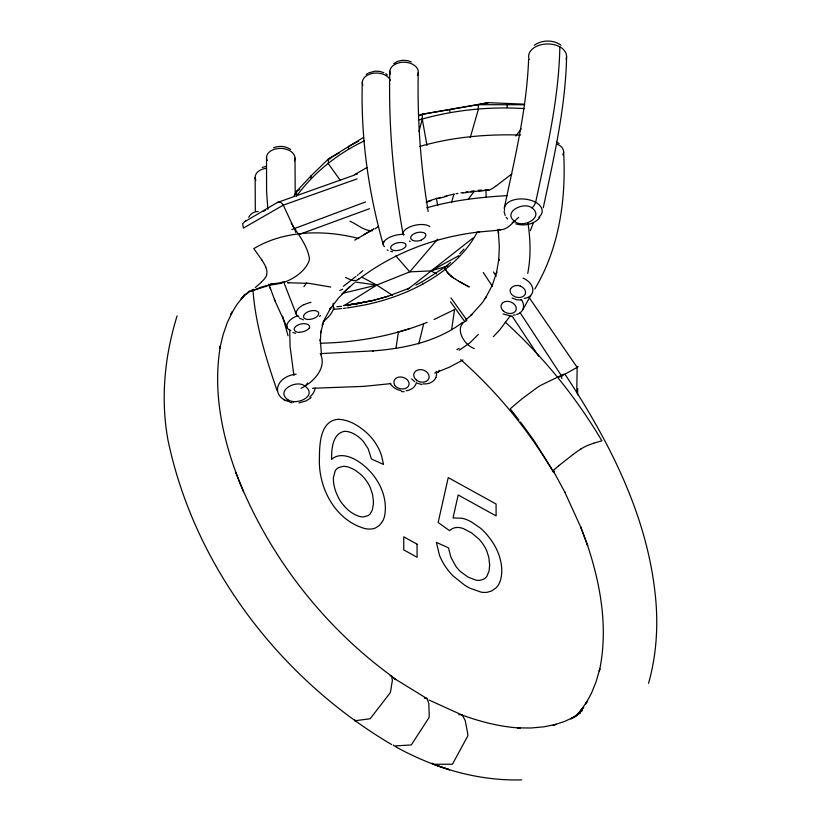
<?xml version="1.0" encoding="UTF-8"?>
<svg xmlns="http://www.w3.org/2000/svg" width="821" height="821" viewBox="0 0 821 821"><rect width="100%" height="100%" fill="white"/><g stroke="black" fill="none" stroke-linecap="round" stroke-linejoin="round"><path stroke-width="1.23" d="M362.307 82.213C360.676 137.004 368.352 191.775 383.181 244.484M529.176 59.625A19.057 12.551 -0.2 0 1 537.488 45.904A19.057 12.551 -0.2 0 1 559.84 46.838C558.916 99.218 546.612 150.5 535.836 201.504A6.332 3.079 -61.1 0 1 531.957 207.887C523.5 201.207 502.175 212.321 514.746 221.403C523.316 228.792 544.61 217.062 531.957 207.887M389.831 71.263C388.415 125.808 393.351 180.363 403.08 234.026M486.206 197.368L485.929 189.99M418.279 72.505C417.191 119.024 420.629 165.606 428.172 211.52M576.742 392.828L577.153 367.367L529.258 297.715M577.594 394.891L577.697 388.538M289.721 329.95L290.08 346.483L293.908 375.402M266.527 157.653L266.579 191.026L267.831 209.365M255.146 177.572L255.31 210.812M295.006 158.125L295.211 194.31M566.603 56.608C565.536 107.767 553.847 157.889 543.286 207.703M528.611 59.584C526.661 109.86 514.634 159.017 504.268 208.041M320.949 330.863L320.334 341.279L320.282 339.391L321.463 354.58M245.346 221.342L277.303 202.53L354.528 175.047A6.332 5.09 70.4 0 1 357.299 174.165M398.462 331.612L396.04 348.012M454.413 310.615L451.694 329.149M527.739 273.424C530.961 256.911 530.489 239.886 528.016 223.312M320.754 332.946L323.074 323.084L322.263 325.28L324.521 319.338L330.884 307.618L329.642 309.609L338.478 298.074L349.623 286.827L343.773 292.399M423.728 323.731L418.72 343.927M648.528 683.339C656.708 654.573 658.432 624.381 655.261 594.722L655.158 593.922C646.63 514.192 609.018 441.031 565.484 374.971M177.09 315.88C164.785 355.524 160.475 397.723 167.741 438.773L167.884 439.615C194.208 566.603 280.577 678.998 391.648 744.565M419.018 131.381L422.261 119.024L422.251 114.273L488.259 102.656L524.568 104.185M451.478 202.674L453.962 194.084M470.217 137.661L478.356 109.439L478.335 104.688L488.259 102.656L482.173 104.524M491.912 286.457L496.695 272.049L496.336 273.762L498.84 259.179L498.706 260.883L499.322 246.516L498.203 229.439M530.376 230.66L533.26 222.963M438.219 372.57L439.163 370.353M358.9 278.688C355.698 282.814 349.336 279.232 345.528 277.447M492.538 284.784L485.242 298.557L486.237 296.956L481.65 303.513L470.659 315.675L472.106 314.31L465.774 319.903M248.681 217.38C250.2 213.85 254.356 211.254 258.204 211.49M530.674 295.652L522.823 309.691M534.789 289.033C559.429 247.85 566.274 198.805 563.606 151.546M294.113 195.572L296.586 191.334L310.985 175.899L328.369 159.028L363.611 137.343M510.128 316.106L499.712 329.888L493.411 336.62M303.924 286.693L306.582 282.906M330.606 314.238L331.427 313.058A12.592 6.106 -61.1 0 0 333.449 309.353L333.141 303.318M468.062 199.544L474.23 191.344M515.824 136.04L521.212 128.866M478.335 334.445L469.694 343.024L459.196 350.249M364.38 140.873C337.954 153.424 313.93 172.431 296.597 196.086L296.586 191.334L299.747 189.374M553.682 470.32L553.559 470.484A9.924 1.827 -30.6 0 0 553.18 471.788A12.171 2.247 -30.6 0 0 553.59 471.911L554.062 471.942M437.706 239.116L409.751 271.854L376.767 285.061L342.295 293.415M518.739 217.36C513.176 221.598 506.865 231.276 499.055 229.439M459.709 253.72L463.906 249.112M539.818 217.493C534.235 224.523 524.044 226.309 515.742 223.856M575.634 716.076L583.731 707.25L580.365 710.924L587.241 701.237L585.568 704.11L591.418 693.314L596.169 681.512L599.802 668.787L599.34 671.096C608.443 628.855 600.808 584.901 587.241 544.477L587.6 545.483L580.734 526.99L587.6 545.483M261.437 282.239L255.3 287.566M342.131 294.021L354.333 282.845M249.451 290.87L241.097 298.854L244.525 295.098L237.146 304.242L230.783 314.464L232.517 311.539L227.201 322.838L222.984 335.091L219.874 348.227L220.428 345.836C211.818 395.394 224.164 446.08 243.498 491.687M362.841 270.684L359.28 273.793M319.554 316.413L320.559 315.521M323.823 321.278L323.084 321.914M575.87 715.809L582.387 710.288L573.561 717.687L580.488 712.659L570.749 718.888L575.172 716.456L564.54 721.474L553.118 725.23L556.32 724.286L543.974 726.811L531.187 727.991L517.692 727.888L520.104 728.042C499.671 726.801 479.751 721.556 460.602 714.537L458.785 714.732M445.988 266.343L450.729 262.351M558.567 465.856L573.212 454.362M358.274 274.614L357.351 275.363M511.811 173.898L495.545 186.418M407.503 289.567L473.029 237.987M311.118 397.631L306.346 400.802L299.018 402.906M355.934 276.492L347.252 283.307M346.729 283.717L345.2 284.897M366.217 74.495L367.521 73.5M253.125 289.269L246.793 293.733M393.721 63.689L397.61 61.339L402.485 60.292L407.288 60.58L411.3 61.883M358.295 279.643C393.218 252.683 435.992 236.869 479.669 231.902L478.325 232.056L500.471 230.044M344.82 285.185L343.322 286.283M375.218 228.731L378.635 226.237M445.31 266.876L422.322 281.726M462.787 322.243C436.967 341.947 404.065 348.545 372.365 350.967L373.319 350.865L320.2 353.625M534.276 45.299C541.993 39.706 553.262 39.613 561.01 45.196M343.886 305.72L376.767 285.061L392.582 295.375M354.723 240.153L373.955 228.936L363.765 234.642M463.003 359.998L449.487 367.141L434.72 373.145M354.795 174.514L366.946 167.535M263.387 211.397L265.552 210.155M357.135 178.865L283.307 205.137L243.406 228.084L242.626 223.764L245.387 220.89M340.263 180.322L328.39 163.779L328.369 159.028L339.535 152.737M291.855 229.541L365.55 201.935M577.153 367.367L561.636 376.028A6.219 0.924 -15.1 0 1 558.259 377.332M423 283.912C438.342 275.528 452.525 264.844 463.968 251.554A169.537 111.677 -0.2 0 0 477.309 231.974M458.806 255.7L430.892 270.899L409.751 271.854L395.876 255.936M415.898 285.072L422.394 281.685M454.618 309.496L434.063 319.543M358.551 141.233L348.525 146.425L348.535 148.632M368.455 72.997L375.002 71.129L379.825 71.406L383.848 72.71M300.979 388.312C312.76 382.76 327.138 368.301 320.58 354.282M409.279 288.181L387.943 296.268M251.052 291.281L262.063 286.837L273.824 283.656L270.53 284.23L284.589 282.106C294.554 278.381 305.104 271.156 309.086 260.924A11.309 9.144 67.1 0 0 309.343 257.948C307.136 245.027 298.269 234.56 291.455 223.702A6.342 5.131 67.1 0 0 291.188 223.333M427.187 322.345C393.218 335.881 356.683 342.552 320.18 343.219M253.976 290.162L270.376 284.99L268.898 285.308L282.014 283.204M422.251 114.273L418.72 115.638L422.251 114.273L478.335 104.688L524.609 104.749M299.942 234.19L369.512 208.698M273.567 147.749C279.099 145.522 285.759 146.025 290.655 149.525M262.248 167.453L266.199 166.345M426.161 202.315L431.456 200.54M593.768 443.186L601.885 440.805A299.388 172.061 51.9 0 0 575.47 400.576C554.811 372.159 531.32 345.774 505.274 322.181M372.395 230.742C364.155 231.05 357.351 224.4 350.085 221.239M426.653 207.857C452.925 200.221 480.254 197.225 507.491 195.593M419.767 146.436C452.484 136.984 486.73 133.987 520.678 135.044M445.967 266.466L447.661 265.983M397.169 332.372L409.474 328.749M447.968 265.891L430.892 270.899L436.556 273.804M418.669 119.999L422.261 119.024C455.357 109.757 490.363 106.432 524.619 108.618M439.05 198.302L446.798 196.311M372.785 300.507L346.277 305.279L361.353 303.041L343.435 305.545M424.344 698.271L425.945 698.148A9.4 4.567 -61.1 0 1 426.941 698.579L428.798 703.402L429.188 714.824A102.676 49.865 -61.1 0 1 429.137 716.692A3.53 1.714 -61.1 0 1 428.973 717.657L411.3 744.934L394.306 745.991L393.526 745.489A3.53 1.714 -61.1 0 1 393.392 745.037M456.004 193.777L457.964 193.387M328.369 159.028L330.832 158.545M460.899 192.843L462.87 192.494M354.775 304.109L372.129 300.702L347.694 305.145M465.835 192.001L467.826 191.693M462.675 193.068L471.931 191.662M284.589 282.106L281.983 282.198M349.284 307.649L364.308 305.043A169.865 111.882 -0.2 0 0 423.031 283.933M348.781 307.711L346.78 307.978M390.827 383.633L364.052 386.352L312.503 388.282M471.562 191.16L473.809 190.872M390.149 675.868L390.827 675.827A9.4 3.458 -54.2 0 1 391.607 676.124L395.773 679.665L393.988 678.32L426.941 698.579M345.528 308.142L343.527 308.388M470.772 191.827L488.752 190.061L487.931 190.174A12.592 6.106 -61.1 0 1 486.504 189.969M341.772 308.583L333.449 309.353M478.325 190.349L481.352 190.041M478.941 190.862L487.181 190.144M288.848 282.691L287.555 282.742L309.076 283.358L330.771 287.022M432.154 763.202A3.53 2.083 -69 0 0 432.38 763.694L433.355 764.289L452.443 764.218L467.826 735.862A3.53 2.083 -69 0 0 467.837 734.826A102.676 60.569 -69 0 0 467.58 732.825L465.189 720.448L462.254 715.122A9.4 5.542 -69 0 0 461.053 714.598L460.602 714.537M521.663 300.117L516.614 299.747L512.078 298.023M521.704 779.868C477.473 781.171 434.093 767.974 395.619 746.761M401.407 391.555L404.189 391.73M466.749 320.549C453.233 326.491 463.537 344.892 474.261 348.525M511.309 316.167L503.099 313.981M355.308 282.034L376.767 285.061L362.143 277.293M421.912 384.556L417.427 383.263M390.683 251.4L392.643 251.77M290.039 402.403L291.907 402.762M295.611 333.264L292.871 332.546M358.818 238.501C333.172 231.963 305.74 230.475 280.023 237.474A299.388 172.061 51.9 0 0 253.792 248.619L261.858 259.949M303.442 319.862L299.48 318.148M437.141 765.634L449.549 769.79L433.355 764.289M409.371 241.128L410.264 241.436M462.254 715.122L429.096 700.036M287.76 399.601C296.124 405.995 318.394 396.091 304.981 386.086C296.648 379.117 275.199 390.683 287.76 399.601A6.332 3.079 -61.1 0 1 283.871 399.314M469.068 286.868L467.693 286.119M469.037 286.888L467.334 285.924M466.933 285.749L467.662 286.149M466.964 285.729L465.445 284.897M464.645 284.456L465.805 285.133M463.814 283.994L465.014 284.702M463.126 283.614L464.06 284.169M463.239 283.707L461.228 282.557M462.972 283.563L461.946 282.988M556.659 142.105L559.142 143.501M460.745 282.28L461.443 282.711M460.283 282.014L460.961 282.434M460.489 282.167L459.575 281.654M460.047 281.89L459.35 281.521M458.097 280.761L458.723 281.131M458.272 280.905L455.563 279.284M387.225 249.953L388.097 250.497M455.593 279.263L452.35 277.17M453.582 277.98L452.669 277.354M446.952 271.895L452.371 277.149M452.094 276.944L451.273 276.318M385.788 73.746L387.399 74.978M414.718 381.744L411.578 378.85M451.006 276.113L450.257 275.487M460.725 359.629C497.105 391.812 528.283 429.824 553.067 471.593M449.549 274.85L448.882 274.204M448.677 273.988L447.691 272.849M506.198 217.339L507.665 219.012M510.385 409.053L518.954 420.024M520.514 422.025L533.907 440.487L555.294 474.528L564.951 492.415L564.715 491.912L581.052 527.821M450.503 301.769L464.573 321.319M450.986 297.9L466.615 319.78M483.241 272.459L492.354 286.252M511.996 315.941L538.658 356.252M446.983 271.884L445.464 269.267A3.192 1.837 51.8 0 1 445.444 266.804A3.192 1.837 51.9 0 0 445.454 269.267M493.411 271.956L496.223 276.256M520.134 312.729L561.636 376.028L561.738 378.532M445.752 269.801L446.039 270.345M287.391 328.184L274.953 300.804L268.847 284.128M283.307 205.137L294.062 228.3A6.219 3.14 63.4 0 1 295.673 232.364M505.192 215.513L504.094 211.52M296.504 314.751L284.23 283.378M265.717 266.999L266.517 269.288A11.833 9.657 59.1 0 1 266.784 270.52A9.842 8.036 59.1 0 1 266.445 275.271M236.458 474.148L235.955 472.886C266.979 553.58 321.832 625.109 391.607 676.124L392.387 680.26L390.765 690.41A102.676 37.725 -54.2 0 1 390.406 692.072A3.53 1.293 -54.2 0 1 390.098 692.955L370.127 718.765L354.651 720.787A3.53 1.293 -54.2 0 1 354.631 720.15A102.676 37.725 -54.2 0 1 354.713 719.637M269.945 287.504L270.54 289.074M274.378 299.275L274.953 300.804M277.17 390.847C265.953 358.13 255.444 324.644 252.96 289.946M288.048 335.748L282.66 316.311M422.261 119.024L426.971 145.409M436.372 198.169L437.716 205.702M498.388 231.666L498.532 233.369L498.214 229.582M507.142 104.883L507.152 107.377M449.887 109.583L449.898 112.128M310.985 175.899L310.995 178.106M296.155 374.212A19.324 14.101 -7.4 0 0 278.719 384.454A19.324 14.101 -7.4 0 0 283.656 399.499A19.324 14.101 -7.5 0 0 289.464 401.633M315.161 388.107A19.324 14.101 -7.5 0 1 309.784 396.964M293.682 402.116A19.324 14.101 -7.5 0 1 293.148 402.095M307.557 382.976A6.332 3.079 -61.1 0 1 304.981 386.086M504.638 210.504A19.324 11.125 5.9 0 1 513.782 199.903A19.324 11.125 5.9 0 1 535.159 201.987M535.138 201.945A19.324 11.125 5.9 0 1 538.72 217.237M514.746 221.403A6.332 3.079 -61.1 0 1 512.15 222.347M559.84 46.838A19.057 12.551 -0.2 0 1 566.1 59.143M255.885 180.384A14.244 9.493 2 0 1 266.24 168.284M309.209 327.979A8.22 4.177 -11.6 0 1 299.491 332.197M299.347 332.495A7.861 4.218 -11.6 0 1 294.544 327.866A7.861 4.218 -11.6 0 1 303.986 323.659A7.861 4.218 -11.6 0 1 309.476 327.979M290.839 330.658A14.255 7.666 -18.6 0 1 287.514 323.464A14.255 7.666 -18.6 0 1 298.074 315.572M267.215 160.547A14.244 9.493 2 0 1 280.608 148.396A14.244 9.493 2 0 1 294.411 160.865M298.947 316.916A14.255 7.081 -19.2 0 1 303.739 304.632M303.955 304.807A14.255 6.804 -18.9 0 1 310.964 302.344M435.848 377.588A14.255 11.566 21 0 1 423 383.859M436.259 371.4A14.255 11.473 23 0 1 435.828 377.578M394.624 384.864A8.22 6.116 17.2 0 1 398.359 377.167A7.861 5.891 14.3 0 1 408.427 381.293A7.861 5.891 14.3 0 1 404.691 388.713A7.861 5.891 14.3 0 1 394.429 384.916M416.483 382.268A14.255 11.576 16.2 0 1 406.118 390.786M401.161 390.642A14.255 11.576 16.2 0 1 390.078 383.284M556.607 143.962A14.244 9.267 -2.3 0 1 562.775 154.923M510.508 289.146A8.22 6.322 15.3 0 1 520.391 285.985M520.329 286.149A7.861 5.88 14.4 0 1 525.214 294.144A7.861 5.88 14.4 0 1 515.598 296.997A7.861 5.88 14.4 0 1 510.364 289.105M523.039 278.103A14.255 10.293 22.4 0 1 532.85 289.628A14.255 10.293 22.4 0 1 524.229 298.454M521.181 299.388A14.255 10.652 25 0 1 516.614 314.484M515.229 314.915A14.255 10.858 25.6 0 1 513.392 315.11M362.81 85.127A14.244 9.657 1 0 1 372.765 73.356A14.244 9.657 1 0 1 390.273 80.273M383.807 241.836A14.255 6.178 -13.8 0 1 404.096 234.426M384.495 246.649A14.255 6.188 -15.2 0 1 384.064 241.826M390.232 74.075A14.244 9.657 1 0 1 404.876 62.252A14.244 9.657 1 0 1 417.386 75.399M421.347 239.906A8.22 4.382 -13.8 0 0 425.309 233.564A7.861 4.218 -11.6 0 0 414.892 233.328A7.861 4.218 -11.6 0 0 411.413 239.475A7.861 4.218 -11.6 0 0 421.532 240.112M403.604 235.124A14.255 6.383 -10.8 0 1 412.224 226.011A14.255 6.383 -10.8 0 1 429.845 226.627M343.701 505.51A25.605 14.716 51.9 0 0 355.226 514.777L359.064 516.327A22.013 12.654 51.9 0 0 363.405 516.922L367.911 515.67A25.738 14.788 51.9 0 0 370.322 513.669L372.354 509.841L373.309 504.556A50.81 29.197 51.9 0 0 373.36 500.779L372.59 494.611L370.271 487.551A24.373 14.008 51.9 0 0 368.526 484.154A25.051 14.398 51.9 0 0 366.443 480.89L365.694 479.864A22.793 13.095 51.9 0 0 360.645 474.343L355.719 470.597A32.009 18.39 51.9 0 0 352.527 468.76L348.535 467.108A24.548 14.111 51.9 0 0 343.168 466.328L338.539 467.59A25.287 14.532 51.9 0 0 335.245 470.823L333.5 477.042A38.833 22.321 51.9 0 0 333.429 480.09A36.791 21.141 51.9 0 0 336.189 492.703L338.539 497.865A25.123 14.439 51.9 0 0 343.712 505.49M277.395 202.664A6.589 3.571 64 0 1 283.368 205.065M564.119 374.007A6.342 0.749 -33.3 0 0 563.883 374.099L540.382 385.501A11.309 1.334 -33.3 0 0 537.745 387.163L522.135 398.719L510.641 408.437A11.309 1.334 -33.3 0 0 510.426 408.796M246.68 293.569A30.377 24.794 59.1 0 1 243.488 295.529M266.671 275.435A29.802 24.322 59.1 0 1 261.304 282.065M261.807 259.98A40.865 33.353 59.1 0 1 265.788 266.969M342.675 289.105A26.652 10.765 -62.6 0 1 339.761 290.388M554.544 471.931A39.88 7.348 -30.6 0 1 553.97 472.003M553.508 470.402A30.377 5.603 -30.6 0 1 558.691 465.825M573.335 454.331A29.802 5.49 -30.6 0 1 580.919 448.923M581.011 448.933A9.842 1.816 -30.6 0 1 585.465 446.439A11.833 2.186 -30.6 0 1 586.512 445.947L588.39 445.136A40.865 7.533 -30.6 0 1 593.727 443.227M459.124 348.32A26.652 15.004 -59.4 0 1 456.825 349.654M577.953 366.884A6.589 0.811 -17.2 0 1 577.296 367.336M576.711 366.566A6.589 0.811 -17.2 0 1 577.81 366.505M333.706 307.126A2.822 1.375 -61.1 0 1 333.542 309.363M427.7 201.35A169.865 111.882 -0.2 0 1 440.651 197.399M444.438 196.404A169.865 111.882 -0.2 0 1 454.064 194.177M330.668 314.402A34.318 16.646 -61.1 0 1 323.823 321.114M495.545 186.264A34.318 16.646 -61.1 0 1 488.69 190.318M348.884 305.607A202.777 133.566 -0.2 0 1 347.396 305.761M341.413 306.325A202.777 133.566 -0.2 0 1 336.918 306.674M331.551 457.666L331.53 459.462C335.615 455.378 341.926 454.906 347.252 456.384A37.797 21.726 51.9 0 1 354.056 458.939C374.068 469.581 389.175 493.38 384.505 516.43A49.086 28.212 51.9 0 1 382.432 521.551L379.281 525.543L375.259 528.057A36.586 21.028 51.9 0 1 370.384 529.052A37.704 21.674 51.9 0 1 364.801 528.539C334.794 520.062 317.943 487.222 319.431 457.451C319.574 443.853 320.19 421.142 337.872 419.305C349.52 419.5 359.937 426.438 368.177 434.155A32.861 18.883 51.9 0 1 379.24 449.754L381.529 455.501L383.53 464.46L371.42 458.97L368.157 448.718L363.364 441.513A20.597 11.833 51.9 0 0 358.746 437.018L355.298 434.637A26.703 15.342 51.9 0 0 352.938 433.365A24.209 13.916 51.9 0 0 343.753 431.436C332.659 434.381 331.715 448.204 331.551 457.666M489.644 564.961L489.08 571.026L486.843 576.342A28.417 16.328 51.9 0 1 483.672 579.133L480.449 580.231A24.815 14.265 51.9 0 1 475.811 580.108L468.165 577.153L461.012 572.042A22.721 13.064 51.9 0 1 455.819 566.274L450.903 557.233L448.492 547.864L436.382 542.373L439.451 555.212A36.709 21.1 51.9 0 0 444.151 564.561A38.556 22.157 51.9 0 0 446.172 567.629A36.955 21.243 51.9 0 0 453.264 576.106L464.881 585.322A58.045 33.363 51.9 0 0 470.187 588.329L481.198 592.157A38.146 21.921 51.9 0 0 487.448 592.228L491.553 590.987L495.853 588.052A46.479 26.713 51.9 0 0 500.297 580.868C502.914 572.391 501.795 563.134 498.932 554.873A39.172 22.516 51.9 0 0 494.981 546.191L493.985 544.456A43.123 24.784 51.9 0 0 490.66 539.387L487.038 534.758A36.001 20.689 51.9 0 0 480.388 528.108L471.387 521.889A37.735 21.685 51.9 0 0 461.997 518.246L453.038 517.948L458.18 494.981L496.12 515.927L496.079 504.022L448.245 477.606L438.127 522.536L449.641 530.674A28.868 16.584 51.9 0 1 457.04 527.472A25.041 14.388 51.9 0 1 463.506 528.632L471.634 532.921L478.93 539.079A23.655 13.598 51.9 0 1 483.117 544.313A25.143 14.45 51.9 0 1 486.894 551.281L488.813 557.356L489.644 564.961M380.472 298.495L372.847 300.496L387.933 296.278L380.472 298.495M417.047 544.179L403.727 536.821L403.768 549.916L417.089 557.274L417.047 544.179M308.142 319.482A7.851 4.105 -15.6 0 0 318.702 312.986A7.851 4.105 -15.6 0 0 306.531 312.555A7.851 4.105 -15.6 0 0 308.142 319.482M416.073 379.805A7.851 6.147 17 0 0 428.921 378.265A7.851 6.147 17 0 0 419.326 369.666A7.851 6.147 17 0 0 416.073 379.805M503.211 310.851A7.851 5.85 19.6 0 0 516.029 310.122A7.851 5.85 19.6 0 0 506.711 301.348A7.851 5.85 19.6 0 0 503.211 310.851M394.942 250.579A7.851 3.807 -12.3 0 0 406.026 245.007A7.851 3.807 -12.3 0 0 394.029 244.042A7.851 3.807 -12.3 0 0 394.942 250.579"/></g></svg>
